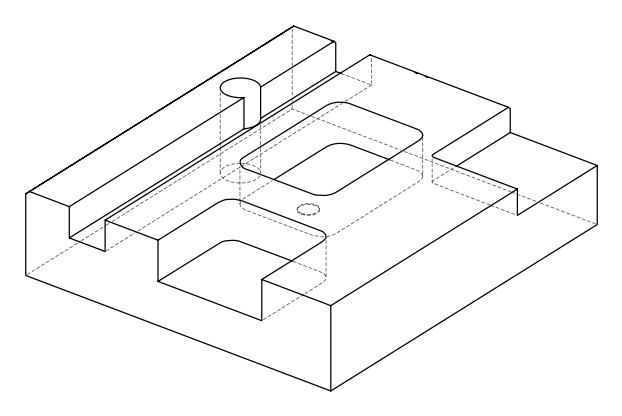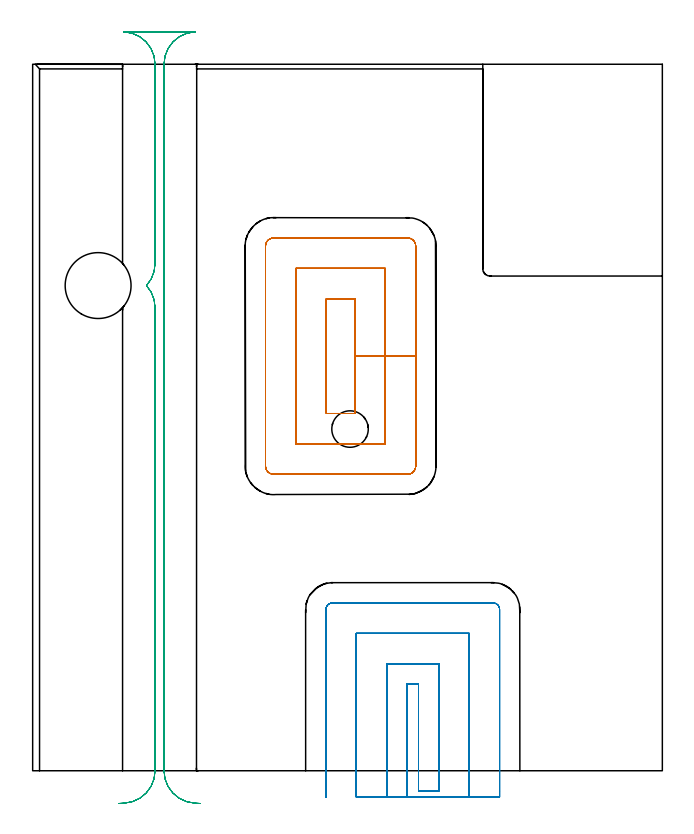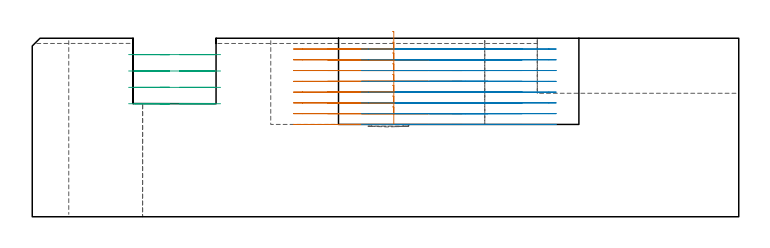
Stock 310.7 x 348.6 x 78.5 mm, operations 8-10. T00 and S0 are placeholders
(PLAN: 10 operations, 6 tool changes, 130.7 min)
(1 INDEXABLE_INSERT_DRILL_THROUGH_HOLE_FROM_SOLID | STEP1HOLE | NXT0302_007 | 0.33 min | 19950 mm3)
(2 DRILL_TO_ENLARGE_THROUGH_HOLE | STEP1HOLE | UGT0301_001 | 0.37 min | 45139 mm3)
(3 INDEXABLE_INSERT_DRILL_BLIND_HOLE_FROM_SOLID | STEP1POCKET | NXT0302_007 | 0.02 min | 9855 mm3)
(4 AREA_MILL | FG_CHAMFER_SURFACE | UGT0205_001 | 0.49 min | 120 mm3)
(5 AREA_MILL_1 | FG_CHAMFER_SURFACE_1 | UGT0205_001 | 1.28 min | 383 mm3)
(6 AREA_MILL_2 | FG_CHAMFER_SURFACE_2 | UGT0205_001 | 5.71 min | 2013 mm3)
(7 MILL_CORNER_NOTCH_RECTANGULAR | CORNER_NOTCH_RECTANGULAR | NXT0201_008 | Follow Part, ap 1.5, ae 75% | 85.57 min | 224010 mm3)
(8 MILL_RECTANGULAR_POCKET | POCKET_RECTANGULAR_STRAIGHT | UGT0201_094 | Follow Part, ap 5, ae 75% | 13.93 min | 471204 mm3)
(9 MILL_SLOT | SLOT_PARTIAL_RECTANGULAR | UGT0201_094 | Follow Part, ap 5, ae 75% | 16.21 min | 368966 mm3)
(10 MILL_RECTANGULAR_SLOT | SLOT_RECTANGULAR | UGT0201_004 | Follow Part, ap 8, ae 75% | 6.77 min | 363640 mm3)
(TOOL NXT0302_007 | Index. Insert Drill 18mm [880-D1800L25-05] | D18 PA176 FL90 Z2)
(TOOL UGT0301_001 | Twist Drill 32.5 mm | D32.5 PA118 FL185 Z2)
(TOOL UGT0205_001 | Chamfer Mill 20 x 3 x 45 deg. | D20 FL50 Z2)
(TOOL NXT0201_008 | ENDMILL 6mm [2P460-0600-NA 1630] | D6 FL26 Z6)
(TOOL UGT0201_094 | End mill 20 mm | D20 FL38 Z4)
(TOOL UGT0201_004 | End Mill 32 mm | D32 FL53 Z6)
(OP 8 MILL_RECTANGULAR_POCKET)
G17 G21 G94 G90
T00 M6
G54
G17 G0 G90 X158.423 Y176.3 S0 M3
G43 Z88.5 H0
Z81.5
G94 G1 X159. Z81.345 F250.
Y204.6 Z73.762
Y232.9 F500.
X144.9
Y176.3
X159.
Y204.6
X174.
Y247.9
X129.9
Y161.3
X174.
Y204.6
X189.
Y258.9
G3 X185. Y262.9 R4.
G1 X118.9
G3 X114.9 Y258.9 R4.
G1 Y150.3
G3 X118.9 Y146.3 R4.
G1 X185.
G3 X189. Y150.3 R4.
G1 Y204.6
Y205.6
G0 X158.423 Y176.3 Z76.762
G1 X159. Z76.608 F250.
Y204.6 Z69.025
Y232.9 F500.
X144.9
Y176.3
X159.
Y204.6
X174.
Y247.9
X129.9
Y161.3
X174.
Y204.6
X189.
Y258.9
G3 X185. Y262.9 R4.
G1 X118.9
G3 X114.9 Y258.9 R4.
G1 Y150.3
G3 X118.9 Y146.3 R4.
G1 X185.
G3 X189. Y150.3 R4.
G1 Y204.6
Y205.6
G0 X158.423 Y176.3 Z72.025
G1 X159. Z71.87 F250.
Y204.6 Z64.287
Y232.9 F500.
X144.9
Y176.3
X159.
Y204.6
X174.
Y247.9
X129.9
Y161.3
X174.
Y204.6
X189.
Y258.9
G3 X185. Y262.9 R4.
G1 X118.9
G3 X114.9 Y258.9 R4.
G1 Y150.3
G3 X118.9 Y146.3 R4.
G1 X185.
G3 X189. Y150.3 R4.
G1 Y204.6
Y205.6
G0 X158.423 Y176.3 Z67.287
G1 X159. Z67.133 F250.
Y204.6 Z59.55
Y232.9 F500.
X144.9
Y176.3
X159.
Y204.6
X174.
Y247.9
X129.9
Y161.3
X174.
Y204.6
X189.
Y258.9
G3 X185. Y262.9 R4.
G1 X118.9
G3 X114.9 Y258.9 R4.
G1 Y150.3
G3 X118.9 Y146.3 R4.
G1 X185.
G3 X189. Y150.3 R4.
G1 Y204.6
Y205.6
G0 X158.423 Y176.3 Z62.55
G1 X159. Z62.395 F250.
Y204.6 Z54.812
Y232.9 F500.
X144.9
Y176.3
X159.
Y204.6
X174.
Y247.9
X129.9
Y161.3
X174.
Y204.6
X189.
Y258.9
G3 X185. Y262.9 R4.
G1 X118.9
G3 X114.9 Y258.9 R4.
G1 Y150.3
G3 X118.9 Y146.3 R4.
G1 X185.
G3 X189. Y150.3 R4.
G1 Y204.6
Y205.6
G0 X158.423 Y176.3 Z57.812
G1 X159. Z57.658 F250.
Y204.6 Z50.075
Y232.9 F500.
X144.9
Y176.3
X159.
Y204.6
X174.
Y247.9
X129.9
Y161.3
X174.
Y204.6
X189.
Y258.9
G3 X185. Y262.9 R4.
G1 X118.9
G3 X114.9 Y258.9 R4.
G1 Y150.3
G3 X118.9 Y146.3 R4.
G1 X185.
G3 X189. Y150.3 R4.
G1 Y204.6
Y205.6
G0 X158.423 Y176.3 Z53.075
G1 X159. Z52.92 F250.
Y204.6 Z45.337
Y232.9 F500.
X144.9
Y176.3
X159.
Y204.6
X174.
Y247.9
X129.9
Y161.3
X174.
Y204.6
X189.
Y258.9
G3 X185. Y262.9 R4.
G1 X118.9
G3 X114.9 Y258.9 R4.
G1 Y150.3
G3 X118.9 Y146.3 R4.
G1 X185.
G3 X189. Y150.3 R4.
G1 Y204.6
Y205.6
G0 X158.423 Y176.3 Z48.337
G1 X159. Z48.183 F250.
Y204.6 Z40.6
Y232.9 F500.
X144.9
Y176.3
X159.
Y204.6
X174.
Y247.9
X129.9
Y161.3
X174.
Y204.6
X189.
Y258.9
G3 X185. Y262.9 R4.
G1 X118.9
G3 X114.9 Y258.9 R4.
G1 Y150.3
G3 X118.9 Y146.3 R4.
G1 X185.
G3 X189. Y150.3 R4.
G1 Y204.6
Y205.6
G0 Z88.5
M5
M2
(OP 9 MILL_SLOT)
G17 G21 G94 G90
T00 M6
G54
G17 G0 G90 X184.7 Y-13. S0 M3
G43 Z88.5 H0
Z73.762
G94 G1 Y-10. F250.
Y42.8 F500.
X190.4
Y-10.
X200.4
Y52.8
X174.7
Y-10.
Y-13. F250.
X215.4
Y-10.
Y67.8 F500.
X159.7
Y-10.
Y-13. F250.
X230.4
Y-10.
Y79.6 F500.
G3 X227.2 Y82.8 R3.2
G1 X147.9
G3 X144.7 Y79.6 R3.2
G1 Y-10.
Y-13. F250.
G0 X184.7 Z69.025
G1 Y-10.
Y42.8 F500.
X190.4
Y-10.
X200.4
Y52.8
X174.7
Y-10.
Y-13. F250.
X215.4
Y-10.
Y67.8 F500.
X159.7
Y-10.
Y-13. F250.
X230.4
Y-10.
Y79.6 F500.
G3 X227.2 Y82.8 R3.2
G1 X147.9
G3 X144.7 Y79.6 R3.2
G1 Y-10.
Y-13. F250.
G0 X184.7 Z64.287
G1 Y-10.
Y42.8 F500.
X190.4
Y-10.
X200.4
Y52.8
X174.7
Y-10.
Y-13. F250.
X215.4
Y-10.
Y67.8 F500.
X159.7
Y-10.
Y-13. F250.
X230.4
Y-10.
Y79.6 F500.
G3 X227.2 Y82.8 R3.2
G1 X147.9
G3 X144.7 Y79.6 R3.2
G1 Y-10.
Y-13. F250.
G0 X184.7 Z59.55
G1 Y-10.
Y42.8 F500.
X190.4
Y-10.
X200.4
Y52.8
X174.7
Y-10.
Y-13. F250.
X215.4
Y-10.
Y67.8 F500.
X159.7
Y-10.
Y-13. F250.
X230.4
Y-10.
Y79.6 F500.
G3 X227.2 Y82.8 R3.2
G1 X147.9
G3 X144.7 Y79.6 R3.2
G1 Y-10.
Y-13. F250.
G0 X184.7 Z54.812
G1 Y-10.
Y42.8 F500.
X190.4
Y-10.
X200.4
Y52.8
X174.7
Y-10.
Y-13. F250.
X215.4
Y-10.
Y67.8 F500.
X159.7
Y-10.
Y-13. F250.
X230.4
Y-10.
Y79.6 F500.
G3 X227.2 Y82.8 R3.2
G1 X147.9
G3 X144.7 Y79.6 R3.2
G1 Y-10.
Y-13. F250.
G0 X184.7 Z50.075
G1 Y-10.
Y42.8 F500.
X190.4
Y-10.
X200.4
Y52.8
X174.7
Y-10.
Y-13. F250.
X215.4
Y-10.
Y67.8 F500.
X159.7
Y-10.
Y-13. F250.
X230.4
Y-10.
Y79.6 F500.
G3 X227.2 Y82.8 R3.2
G1 X147.9
G3 X144.7 Y79.6 R3.2
G1 Y-10.
Y-13. F250.
G0 X184.7 Z45.337
G1 Y-10.
Y42.8 F500.
X190.4
Y-10.
X200.4
Y52.8
X174.7
Y-10.
Y-13. F250.
X215.4
Y-10.
Y67.8 F500.
X159.7
Y-10.
Y-13. F250.
X230.4
Y-10.
Y79.6 F500.
G3 X227.2 Y82.8 R3.2
G1 X147.9
G3 X144.7 Y79.6 R3.2
G1 Y-10.
Y-13. F250.
G0 X184.7 Z40.6
G1 Y-10.
Y42.8 F500.
X190.4
Y-10.
X200.4
Y52.8
X174.7
Y-10.
Y-13. F250.
X215.4
Y-10.
Y67.8 F500.
X159.7
Y-10.
Y-13. F250.
X230.4
Y-10.
Y79.6 F500.
G3 X227.2 Y82.8 R3.2
G1 X147.9
G3 X144.7 Y79.6 R3.2
G1 Y-10.
Y-13. F250.
G0 Z88.5
M5
M2
(OP 10 MILL_RECTANGULAR_SLOT)
G17 G21 G94 G90
T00 M6
G54
G17 G0 G90 X82.815 Y-16.154 S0 M3
G43 Z88.5 H0
Z71.3
G94 G1 X79.821 Y-15.97 F250.
G2 X64.8 Y0. R16. F500.
G1 Y348.6
G2 X80.234 Y364.59 R16.
G1 X44.966
G2 X60.4 Y348.6 R16.
G1 Y250.247
G2 X56.162 Y239.4 R16.
X60.4 Y228.553 R16.
G1 Y0.
G2 X45.379 Y-15.97 R16.
G1 X42.385 Y-16.154 F250.
G0 X82.815 Z64.1
G1 X79.821 Y-15.97
G2 X64.8 Y0. R16. F500.
G1 Y348.6
G2 X80.234 Y364.59 R16.
G1 X44.966
G2 X60.4 Y348.6 R16.
G1 Y250.247
G2 X56.162 Y239.4 R16.
X60.4 Y228.553 R16.
G1 Y0.
G2 X45.379 Y-15.97 R16.
G1 X42.385 Y-16.154 F250.
G0 X82.815 Z56.9
G1 X79.821 Y-15.97
G2 X64.8 Y0. R16. F500.
G1 Y348.6
G2 X80.234 Y364.59 R16.
G1 X44.966
G2 X60.4 Y348.6 R16.
G1 Y250.247
G2 X56.162 Y239.4 R16.
X60.4 Y228.553 R16.
G1 Y0.
G2 X45.379 Y-15.97 R16.
G1 X42.385 Y-16.154 F250.
G0 X82.815 Z49.7
G1 X79.821 Y-15.97
G2 X64.8 Y0. R16. F500.
G1 Y348.6
G2 X80.234 Y364.59 R16.
G1 X44.966
G2 X60.4 Y348.6 R16.
G1 Y250.247
G2 X56.162 Y239.4 R16.
X60.4 Y228.553 R16.
G1 Y0.
G2 X45.379 Y-15.97 R16.
G1 X42.385 Y-16.154 F250.
G0 Z88.5
M5
M2
